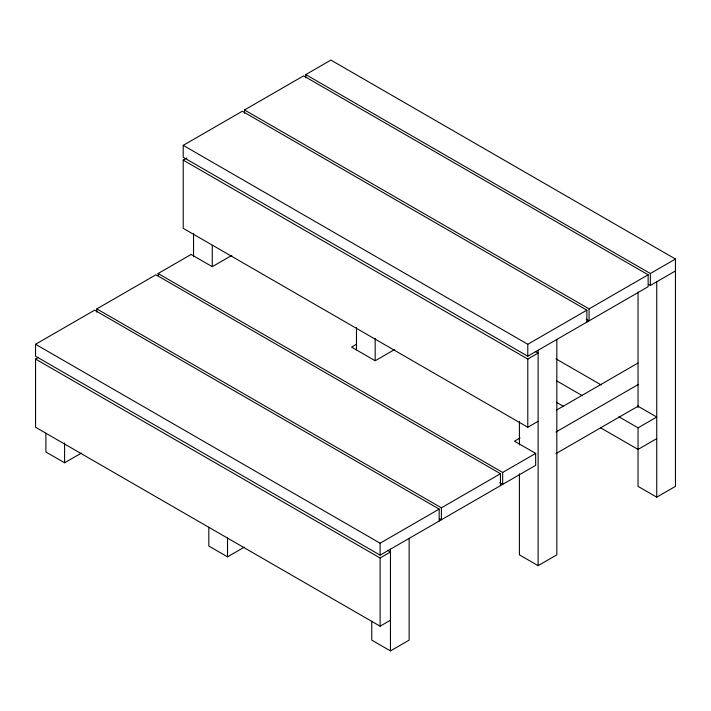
<?xml version="1.0" encoding="UTF-8"?>
<svg xmlns="http://www.w3.org/2000/svg" width="711" height="711" viewBox="0 0 711 711"><rect width="100%" height="100%" fill="white"/><g stroke="black" fill="none" stroke-linecap="round" stroke-linejoin="round"><path stroke-width="1.07" d="M244.504 113.218L244.504 109.965L303.57 75.855L648.13 274.793L648.13 286.729L527.784 356.211L183.216 157.282L183.216 145.346L242.291 111.236L586.851 310.174L586.851 322.11M305.783 77.837L305.783 74.584L330.891 60.088L675.45 259.017L675.45 486.368L656.742 497.167L638.043 486.368L638.043 427.826L618.846 416.744M538.12 421.285L527.784 427.258L183.216 228.329L183.216 160.117L186.975 157.949M520.079 437.958L514.488 441.184L535.659 453.405L535.659 465.341L380.109 555.14L35.55 356.211L35.55 344.275L94.616 310.174L439.176 509.103L439.176 521.039M96.829 312.147L96.829 308.894L155.905 274.793L500.464 473.722L500.464 485.657M158.118 275.681L158.118 273.513L191.099 254.476L212.26 266.687L231.83 255.391M390.446 620.223L380.109 626.187L35.55 427.258L35.55 359.055L38.367 357.429M45.886 433.186L45.886 451.983L64.594 462.781L81.427 453.067M356.22 344.426L351.563 347.119L375.186 360.761L394.756 349.465M183.216 145.346L527.784 344.275L586.851 310.174M244.504 109.965L589.063 308.894L648.13 274.793M305.783 74.584L650.343 273.513L675.45 259.017M648.423 284.338L650.343 285.449L675.45 270.953M183.216 160.117L527.784 359.055L538.12 353.083L535.241 351.421M208.812 527.251L208.812 546.048L227.52 556.846L244.353 547.132M556.473 410.123L638.043 363.028M555.984 432.004L638.514 384.358M35.55 344.275L380.109 543.204L439.176 509.103M96.829 308.894L441.398 507.823L500.464 473.722M158.118 273.513L502.677 472.442L535.659 453.405M555.984 453.6L638.514 405.954M35.55 359.055L380.109 557.984L390.446 552.012L387.566 550.35M638.043 427.826L656.742 417.028L637.554 405.945M656.742 438.625L638.043 449.423L600.608 427.818M371.746 621.316L371.746 640.113L390.446 650.912L409.154 640.113L409.154 538.378M519.412 473.802L519.412 554.856L538.12 565.654L556.82 554.856L556.82 339.44M586.184 319.168L589.063 320.83L589.063 308.894M555.966 358.842L601.079 384.891M556.455 380.723L582.371 395.689M556.455 402.328L563.174 406.203M499.797 482.716L502.677 484.378L502.677 472.442M439.478 518.648L441.398 519.759L441.398 507.823M656.742 281.752L656.742 497.167M650.343 273.513L650.343 285.449M638.043 292.052L638.043 407.527M538.12 350.239L538.12 565.654M527.784 344.275L527.784 356.211M527.784 359.055L527.784 427.258M519.412 421.614L519.412 444.926M390.446 549.176L390.446 650.912M380.109 543.204L380.109 555.14M380.109 557.984L380.109 626.187M375.186 338.347L375.186 360.548M356.487 327.549L356.487 349.75M227.52 538.049L227.52 556.846M212.26 245.393L212.26 266.483M193.552 233.484L193.552 256.795M64.594 442.873L64.594 462.781"/></g></svg>
